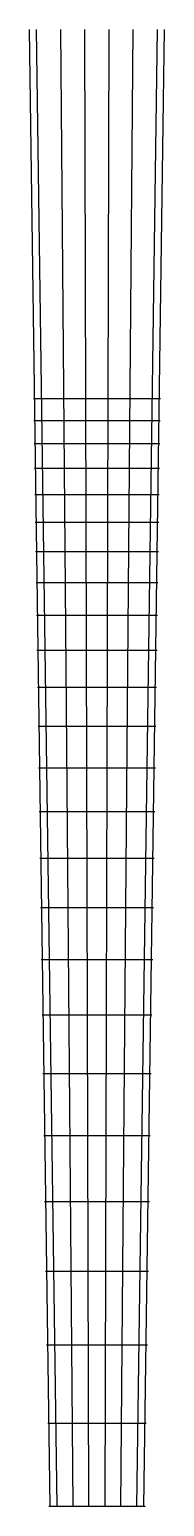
# Model space of a CAD drawing. Header units: metres. Extents: x 0 to 2.4, y 0 to 26.
import ezdxf

# ---------------------------------------------------------------- set-up
doc = ezdxf.new("R2010")
doc.units = ezdxf.units.M

msp = doc.modelspace()

# ---------------------------------------------------------------- linework, layer by layer
at = {"layer": '2', "color": 4}
for p, q in [((0.36, 0), (0, 26)), ((0.484, 0), (0.124, 26)), ((0.765, 0), (0.549, 26)), ((1.046, 0), (0.974, 26)), ((1.328, 0), (1.4, 26)), ((1.609, 0), (1.825, 26)), ((1.89, 0), (2.25, 26)), ((2.014, 0), (2.374, 26)), ((0.429, 19.5), (0.07, 19.5)), ((0.818, 19.5), (0.389, 19.5)), ((1.207, 19.5), (0.778, 19.5)), ((1.596, 19.5), (1.167, 19.5)), ((1.985, 19.5), (1.556, 19.5)), ((2.304, 19.5), (1.945, 19.5)), ((0.433, 19.113), (0.075, 19.113)), ((0.82, 19.113), (0.393, 19.113)), ((1.207, 19.113), (0.78, 19.113)), ((1.594, 19.113), (1.167, 19.113)), ((1.981, 19.113), (1.554, 19.113)), ((2.299, 19.113), (1.941, 19.113)), ((0.438, 18.704), (0.081, 18.704)), ((0.822, 18.704), (0.398, 18.704)), ((1.207, 18.704), (0.782, 18.704)), ((1.592, 18.704), (1.167, 18.704)), ((1.977, 18.704), (1.552, 18.704)), ((2.293, 18.704), (1.937, 18.704)), ((0.442, 18.27), (0.087, 18.27)), ((0.825, 18.27), (0.402, 18.27)), ((1.207, 18.27), (0.785, 18.27)), ((1.589, 18.27), (1.167, 18.27)), ((1.972, 18.27), (1.549, 18.27)), ((2.287, 18.27), (1.932, 18.27)), ((0.447, 17.811), (0.093, 17.811)), ((0.827, 17.811), (0.407, 17.811)), ((1.207, 17.811), (0.787, 17.811)), ((1.587, 17.811), (1.167, 17.811)), ((1.967, 17.811), (1.547, 17.811)), ((2.281, 17.811), (1.927, 17.811)), ((0.453, 17.324), (0.1, 17.324)), ((0.83, 17.324), (0.413, 17.324)), ((1.207, 17.324), (0.79, 17.324)), ((1.584, 17.324), (1.167, 17.324)), ((1.961, 17.324), (1.544, 17.324)), ((2.274, 17.324), (1.921, 17.324)), ((0.459, 16.808), (0.107, 16.808)), ((0.833, 16.808), (0.419, 16.808)), ((1.207, 16.808), (0.793, 16.808)), ((1.581, 16.808), (1.167, 16.808)), ((1.955, 16.808), (1.541, 16.808)), ((2.267, 16.808), (1.915, 16.808)), ((0.465, 16.261), (0.115, 16.261)), ((0.836, 16.261), (0.425, 16.261)), ((1.207, 16.261), (0.796, 16.261)), ((1.578, 16.261), (1.167, 16.261)), ((1.949, 16.261), (1.538, 16.261)), ((2.259, 16.261), (1.909, 16.261)), ((0.471, 15.682), (0.123, 15.682)), ((0.839, 15.682), (0.431, 15.682)), ((1.207, 15.682), (0.799, 15.682)), ((1.575, 15.682), (1.167, 15.682)), ((1.943, 15.682), (1.535, 15.682)), ((2.251, 15.682), (1.903, 15.682)), ((0.478, 15.068), (0.131, 15.068)), ((0.842, 15.068), (0.438, 15.068)), ((1.207, 15.068), (0.802, 15.068)), ((1.572, 15.068), (1.167, 15.068)), ((1.936, 15.068), (1.532, 15.068)), ((2.243, 15.068), (1.896, 15.068)), ((0.485, 14.418), (0.14, 14.418)), ((0.846, 14.418), (0.445, 14.418)), ((1.207, 14.418), (0.806, 14.418)), ((1.568, 14.418), (1.167, 14.418)), ((1.929, 14.418), (1.528, 14.418)), ((2.234, 14.418), (1.889, 14.418)), ((0.493, 13.73), (0.15, 13.73)), ((0.85, 13.73), (0.453, 13.73)), ((1.207, 13.73), (0.81, 13.73)), ((1.564, 13.73), (1.167, 13.73)), ((1.921, 13.73), (1.524, 13.73)), ((2.224, 13.73), (1.881, 13.73)), ((0.501, 13), (0.16, 13)), ((0.854, 13), (0.461, 13)), ((1.207, 13), (0.814, 13)), ((1.56, 13), (1.167, 13)), ((1.913, 13), (1.52, 13)), ((2.214, 13), (1.873, 13)), ((0.509, 12.227), (0.171, 12.227)), ((0.858, 12.227), (0.469, 12.227)), ((1.207, 12.227), (0.818, 12.227)), ((1.556, 12.227), (1.167, 12.227)), ((1.905, 12.227), (1.516, 12.227)), ((2.203, 12.227), (1.865, 12.227)), ((0.518, 11.408), (0.182, 11.408)), ((0.863, 11.408), (0.478, 11.408)), ((1.207, 11.408), (0.823, 11.408)), ((1.551, 11.408), (1.167, 11.408)), ((1.896, 11.408), (1.511, 11.408)), ((2.192, 11.408), (1.856, 11.408)), ((0.528, 10.54), (0.194, 10.54)), ((0.868, 10.54), (0.488, 10.54)), ((1.207, 10.54), (0.828, 10.54)), ((1.547, 10.54), (1.167, 10.54)), ((1.886, 10.54), (1.507, 10.54)), ((2.18, 10.54), (1.846, 10.54)), ((0.538, 9.621), (0.207, 9.621)), ((0.873, 9.621), (0.498, 9.621)), ((1.207, 9.621), (0.833, 9.621)), ((1.541, 9.621), (1.167, 9.621)), ((1.876, 9.621), (1.501, 9.621)), ((2.167, 9.621), (1.836, 9.621)), ((0.549, 8.647), (0.22, 8.647)), ((0.878, 8.647), (0.509, 8.647)), ((1.207, 8.647), (0.838, 8.647)), ((1.536, 8.647), (1.167, 8.647)), ((1.865, 8.647), (1.496, 8.647)), ((2.154, 8.647), (1.825, 8.647)), ((0.56, 7.615), (0.235, 7.615)), ((0.884, 7.615), (0.52, 7.615)), ((1.207, 7.615), (0.844, 7.615)), ((1.53, 7.615), (1.167, 7.615)), ((1.854, 7.615), (1.49, 7.615)), ((2.139, 7.615), (1.814, 7.615)), ((0.573, 6.522), (0.25, 6.522)), ((0.89, 6.522), (0.533, 6.522)), ((1.207, 6.522), (0.85, 6.522)), ((1.524, 6.522), (1.167, 6.522)), ((1.841, 6.522), (1.484, 6.522)), ((2.124, 6.522), (1.801, 6.522)), ((0.585, 5.364), (0.266, 5.364)), ((0.896, 5.364), (0.545, 5.364)), ((1.207, 5.364), (0.856, 5.364)), ((1.518, 5.364), (1.167, 5.364)), ((1.829, 5.364), (1.478, 5.364)), ((2.108, 5.364), (1.789, 5.364)), ((0.599, 4.137), (0.283, 4.137)), ((0.903, 4.137), (0.559, 4.137)), ((1.207, 4.137), (0.863, 4.137)), ((1.511, 4.137), (1.167, 4.137)), ((1.815, 4.137), (1.471, 4.137)), ((2.091, 4.137), (1.775, 4.137)), ((0.613, 2.837), (0.301, 2.837)), ((0.91, 2.837), (0.573, 2.837)), ((1.207, 2.837), (0.87, 2.837)), ((1.504, 2.837), (1.167, 2.837)), ((1.801, 2.837), (1.464, 2.837)), ((2.073, 2.837), (1.761, 2.837)), ((0.629, 1.459), (0.32, 1.459)), ((0.918, 1.459), (0.589, 1.459)), ((1.207, 1.459), (0.878, 1.459)), ((1.496, 1.459), (1.167, 1.459)), ((1.785, 1.459), (1.456, 1.459)), ((2.054, 1.459), (1.745, 1.459)), ((0.645, 0), (0.34, 0)), ((0.926, 0), (0.605, 0)), ((1.207, 0), (0.886, 0)), ((1.488, 0), (1.167, 0)), ((1.769, 0), (1.448, 0)), ((2.034, 0), (1.729, 0))]:
    msp.add_line(p, q, dxfattribs=at)

doc.saveas('drawing.dxf')
